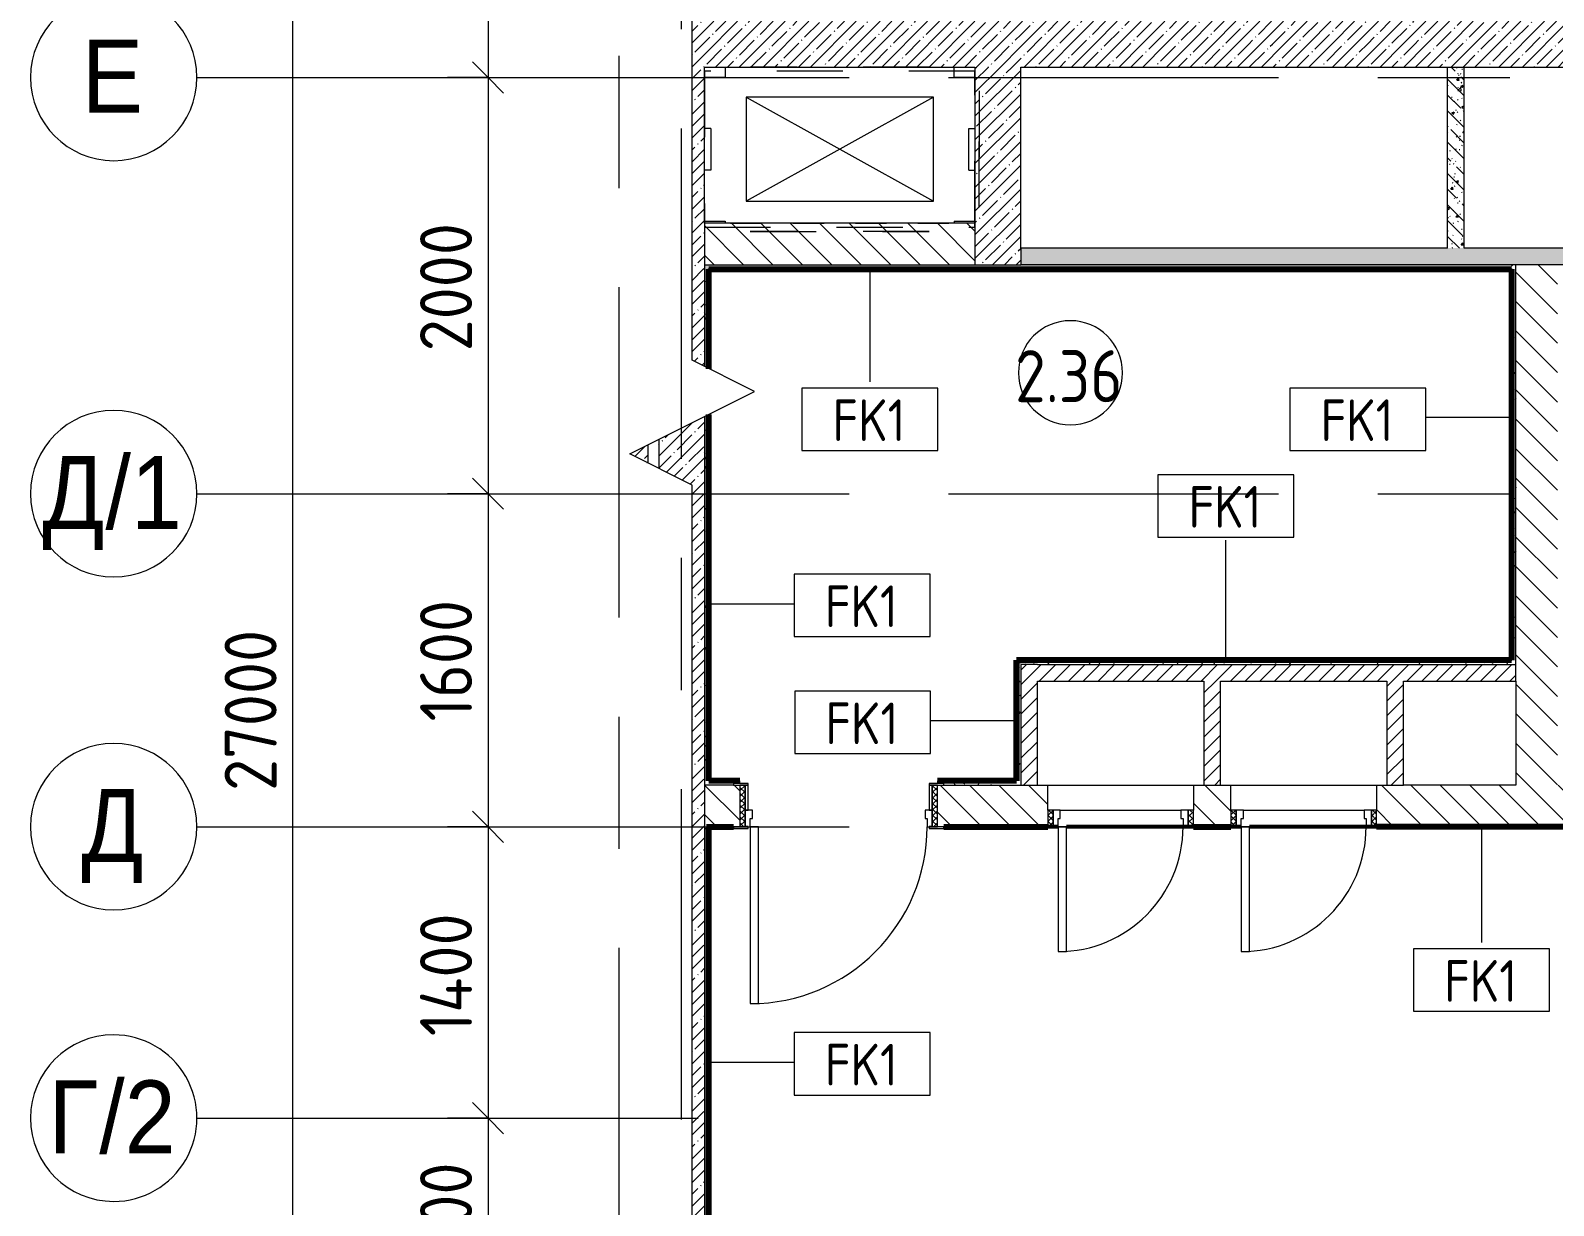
# Model space of a CAD drawing. Header units: millimetres. Extents: x 81731 to 272849, y -8553 to 29000.
# Drawn here: x 81731 to 89051, y 11580 to 17226 of the extents above; entities that cross this region are included whole.
import ezdxf

# ---------------------------------------------------------------- set-up
doc = ezdxf.new("R2010")
doc.units = ezdxf.units.MM
for name, pattern in [('Осевая', [3175, 635, -476.25, 1587.5, -476.25]), ('Снесенные', [714.375, 476.25, -238.125]), ('Штрих', [635, 317.5, -317.5]), ('Штрих короткий', [300, 150, -150])]:
    doc.linetypes.add(name, pattern=pattern)
for name, color, linetype, lineweight in [('A-ANNO-DIMS', 7, 'Continuous', 9), ('A-ANNO-DIMS-100', 7, 'Continuous', 9), ('A-AREA-IDEN', 7, 'Continuous', 9), ('A-DETL-GENF', 7, 'Continuous', 9), ('A-DOOR', 7, 'Continuous', 9), ('A-DOOR-1', 7, 'Continuous', 13), ('A-DOOR-2', 7, 'Штрих короткий', 9), ('A-DOOR-FRAM', 7, 'Continuous', 13), ('A-DOOR-FRAM-1', 7, 'Continuous', 9), ('A-GENM', 7, 'Штрих', 9), ('A-WALL', 7, 'Continuous', 9), ('A-WALL-IDEN', 7, 'Continuous', 9), ('I-WALL', 7, 'Continuous', 9), ('M-EQPM', 7, 'Continuous', 9), ('M-EQPM-1', 7, 'Штрих', 9), ('M-EQPM-2', 7, 'Снесенные', 9), ('S-COLS', 7, 'Continuous', 9), ('Оси', 7, 'Continuous', 9), ('Оси-1', 7, 'Continuous', 20), ('Оси-2', 7, 'Осевая', 9)]:
    doc.layers.add(name, color=color, linetype=linetype, lineweight=lineweight)
for name, color, linetype, lineweight, true_color in [('A-WALL-2', 7, 'Continuous', 9, 0xff80c0), ('I-WALL-4', 7, 'Continuous', 9, 0xc0c0c0), ('I-WALL-7', 7, 'Continuous', 80, 0xff80c0), ('I-WALL-9', 7, 'Continuous', 53, 0xff80c0)]:
    doc.layers.add(name, color=color, linetype=linetype, lineweight=lineweight, true_color=true_color)
doc.styles.add('Arial', font='arial.ttf', dxfattribs={"width": 0.9, "height": 350})
doc.styles.add('GOST Common', font='GOST_Common.ttf', dxfattribs={"width": 0.9, "height": 250})
doc.styles.add('GOST Common_1', font='GOST_Common.ttf', dxfattribs={"width": 0.9, "height": 200})
doc.styles.add('ISOCPEUR', font='isocpeur.ttf', dxfattribs={"width": 0.9, "height": 250})
doc.dimstyles.new('ISO-2_5_0_9К_БОЛЬШОЙ', dxfattribs={"dimscale": 304.8, "dimtxt": 248.995294, "dimasz": 0.492126, "dimexe": 0.393701, "dimexo": 0.984252, "dimgap": 0, "dimtad": 1, "dimdec": 0, "dimrnd": 10, "dimzin": 0, "dimdsep": 46, "dimtxsty": 'ISOCPEUR', "dimblk1": 'OBLIQUE', "dimblk2": 'OBLIQUE', "dimsah": 1, "dimcen": 0.09, "dimdle": 0.393701, "dimazin": 0, "dimtfac": 1, "dimtdec": 4, "dimtix": 1, "dimtmove": 0, "dimatfit": 3, "dimfxl": 1, "dimtvp": 1, "dimtolj": 1, "dimtzin": 0, "dimarcsym": 2})
doc.dimstyles.new('ISO-2_5_0_9К_БОЛЬШОЙ_1', dxfattribs={"dimscale": 304.8, "dimtxt": 248.995294, "dimasz": 0.492126, "dimexe": 0.393701, "dimexo": 0.984252, "dimgap": 0, "dimtad": 1, "dimdec": 0, "dimrnd": 10, "dimzin": 0, "dimdsep": 46, "dimtxsty": 'ISOCPEUR', "dimblk1": 'OBLIQUE', "dimblk2": 'OBLIQUE', "dimsah": 1, "dimcen": 0.09, "dimdle": 0.393701, "dimazin": 0, "dimtfac": 1, "dimtdec": 4, "dimtix": 1, "dimtmove": 2, "dimatfit": 3, "dimfxl": 1, "dimtvp": 1, "dimtolj": 1, "dimtzin": 0, "dimarcsym": 2})
pattern_1 = [(45, (0, 0), (-57.024626, 57.024626), []), (45, (57.025, 0), (-57.024626, 57.024626), [100.806, -20.161, 3.353, -16.808])]
pattern_2 = [(135, (0, 0), (-70.71068, -70.71068), [])]
pattern_3 = [(135, (0, 0), (-75.43415, -75.43415), [106.68, -17.78, 3.556, -17.78]), (135, (0, 75.39), (-75.43415, -75.43415), []), (50, (0, 0), (127.52922, -11.15758), [13.335, -146.685]), (355, (0, 0), (-24.66966, 133.74002), [10.668, -117.348]), (100.451, (10.63, -0.93), (102.85973, 122.58178), [11.333, -124.663]), (46.184, (0, 35.56), (189.75516, -29.43036), [20.002, -220.027]), (96.636, (15.81, 33.1), (166.1822, 173.1996), [17, -186.995]), (351.184, (0, 35.56), (166.18393, 173.19757), [16.002, -176.022]), (21, (17.78, 26.67), (106.13027, -71.58603), [13.335, -146.685]), (326, (17.78, 26.67), (43.26188, 128.93175), [10.668, -117.348]), (71.451, (26.62, 20.7), (149.39198, 57.34505), [11.333, -124.663]), (37.5, (0, 0), (2.162228, 59.188357), [3.353, -112.573, 3.353, -115.773, -117.793]), (37.5, (0, 0), (2.162228, 59.188357), [-235.052, 3.353, -114.44]), (7.5, (0, 0), (46.773857, 70.126152), [3.353, -64.567, 3.353, -109.906, -44.894]), (7.5, (0, 0), (46.773857, 70.126152), [-181.178, 3.353, -41.542]), (327.5, (-39.65, 0), (94.913671, -4.010093), [3.353, -41.097, 3.353, -135.331, -184.023]), (327.5, (-39.65, 0), (94.913671, -4.010093), [-183.134, 3.353, -180.67]), (317.5, (-57.43, 0), (103.69057, 17.79882), [3.353, -54.432, 3.353, -88.748, -130.683]), (317.5, (-57.43, 0), (103.69057, 17.79882), [-149.885, 3.353, -127.33])]
pattern_4 = [(45, (0, 0), (-35.35534, 35.35534), [])]
pattern_5 = [(0, (0, 0), (121.92, 30.48), [10.058, -81.382, 10.058, -81.382, -487.68]), (0, (0, 0), (121.92, 30.48), [-182.88, 10.058, -172.822, 10.058, -81.382, -213.36]), (0, (0, 0), (121.92, 30.48), [-457.2, 10.058, -50.902, 10.058, -142.342]), (120, (45.72, 15.24), (-87.356454, 90.345817), [10.058, -81.382, 10.058, -81.382, -487.68]), (120, (45.72, 15.24), (-87.356454, 90.345817), [-182.88, 10.058, -172.822, 10.058, -81.382, -213.36]), (120, (45.72, 15.24), (-87.356454, 90.345817), [-457.2, 10.058, -50.902, 10.058, -142.342]), (240, (60.96, 76.2), (-34.563546, -120.825817), [10.058, -81.382, 10.058, -81.382, -487.68]), (240, (60.96, 76.2), (-34.563546, -120.825817), [-182.88, 10.058, -172.822, 10.058, -81.382, -213.36]), (240, (60.96, 76.2), (-34.563546, -120.825817), [-457.2, 10.058, -50.902, 10.058, -142.342])]

# ---------------------------------------------------------------- blocks, each defined once
blk = doc.blocks.new('110_Дверь_СКБ_1Ст_Внутренняя1 - Д-8 950x2100h_охрана-31784688-План отделки стен 2 этажа в осях 23-33')
at = {"layer": 'A-DOOR'}
h = blk.add_hatch(dxfattribs=at)
h.set_pattern_fill('FP_6', color=256, style=0, pattern_type=2)
h.set_pattern_definition([(135, (1826.41, 164.685), (-14.14214, -14.14214), []), (225, (1826.41, 164.685), (14.14214, -14.14214), [])])
h.paths.add_polyline_path([(487.5, 100), (462.5, 100), (462.5, -100), (487.5, -100)])
at = {"layer": 'A-DOOR-FRAM-1'}
h = blk.add_hatch(dxfattribs=at)
h.set_pattern_fill('FP_7', color=256, style=0, pattern_type=2)
h.set_pattern_definition([(45, (-296.384, 164.685), (-14.1421, 14.1421), []), (135, (-296.384, 164.685), (-14.1421, -14.1421), [])])
h.paths.add_polyline_path([(-437.5, 100), (-462.5, 100), (-462.5, -100), (-437.5, -100)])
at = {"layer": 'A-DOOR'}
blk.add_arc((437.5, 100), 850, 90, 180, dxfattribs=at)
at = {"layer": 'A-DOOR-1'}
for p, q in [((437.5, 950), (397.5, 950)), ((397.5, 950), (397.5, 100)), ((437.5, 100), (437.5, 950)), ((397.5, 100), (437.5, 100))]:
    blk.add_line(p, q, dxfattribs=at)
at = {"layer": 'A-DOOR-FRAM'}
for p, q in [((-422.5, 108), (-492.5, 108)), ((-492.5, 108), (-492.5, 100)), ((-492.5, 100), (-422.5, 100)), ((-437.5, 100), (-462.5, 100)), ((-462.5, 100), (-462.5, -100)), ((-412.5, 100), (-437.5, 100)), ((-437.5, 100), (-437.5, 20)), ((-437.5, -100), (-437.5, 100)), ((-422.5, 100), (-437.5, 100)), ((-437.5, 100), (-437.5, 99)), ((-437.5, 99), (-422.5, 99)), ((-422.5, 100), (-422.5, 108)), ((-422.5, 99), (-422.5, 100)), ((-412.5, 60), (-412.5, 100)), ((437.5, 100), (437.5, 60)), ((462.5, 100), (437.5, 100)), ((517.5, 108), (447.5, 108)), ((447.5, 108), (447.5, 100)), ((462.5, 100), (447.5, 100)), ((447.5, 100), (447.5, 99)), ((447.5, 100), (517.5, 100)), ((447.5, 99), (462.5, 99)), ((462.5, 20), (462.5, 100)), ((487.5, 100), (462.5, 100)), ((462.5, 100), (462.5, -100)), ((462.5, 99), (462.5, 100)), ((487.5, -100), (487.5, 100)), ((517.5, 100), (517.5, 108)), ((-437.5, 20), (-402.5, 20)), ((-422.5, 20), (-437.5, 20)), ((-437.5, 20), (-437.5, -100)), ((-422.5, -100), (-422.5, 20)), ((-402.5, 60), (-412.5, 60)), ((-402.5, 20), (-402.5, 60)), ((437.5, 60), (427.5, 60)), ((427.5, 60), (427.5, 20)), ((427.5, 20), (462.5, 20)), ((462.5, 20), (447.5, 20)), ((447.5, 20), (447.5, -100)), ((462.5, -100), (462.5, 20)), ((-422.5, -100), (-492.5, -100)), ((-492.5, -100), (-492.5, -108)), ((-492.5, -108), (-422.5, -108)), ((-462.5, -100), (-437.5, -100)), ((-437.5, -100), (-422.5, -100)), ((-422.5, -108), (-422.5, -100)), ((447.5, -100), (462.5, -100)), ((517.5, -100), (447.5, -100)), ((447.5, -100), (447.5, -108)), ((447.5, -108), (517.5, -108)), ((462.5, -100), (487.5, -100)), ((517.5, -108), (517.5, -100))]:
    blk.add_line(p, q, dxfattribs=at)
blk = doc.blocks.new('DOR_Проход в стене_Прямоугольный - 1050x1150 EI30-23344994-План отделки стен 2 этажа в осях 23-33')
at = {"layer": 'A-DOOR-2'}
for p, q in [((525, 100), (-525, 100)), ((525, -100), (-525, -100))]:
    blk.add_line(p, q, dxfattribs=at)
blk = doc.blocks.new('160_Подъемник - 160_Подъемник-23521422-План отделки стен 2 этажа в осях 23-33')
at = {"layer": 'A-GENM'}
for p, q in [((1080, 20), (220, 20)), ((220, 20), (1080, 20)), ((-20, -95), (-20, -655)), ((-20, -655), (-20, -95)), ((1080, -770), (220, -770)), ((220, -770), (1080, -770))]:
    blk.add_line(p, q, dxfattribs=at)
at = {"layer": 'M-EQPM'}
for p, q in [((1100, -625), (200, -125)), ((200, -625), (1100, -125)), ((1100, -125), (200, -125)), ((200, -125), (200, -625)), ((1100, -125), (200, -125)), ((200, -125), (200, -625)), ((1100, -625), (1100, -125)), ((1100, -625), (1100, -125)), ((200, -625), (1100, -625)), ((200, -625), (1100, -625))]:
    blk.add_line(p, q, dxfattribs=at)
at = {"layer": 'M-EQPM-1'}
for p, q in [((1300, 0), (0, 0)), ((0, 0), (0, -750)), ((1300, -750), (1300, 0)), ((0, -750), (1300, -750))]:
    blk.add_line(p, q, dxfattribs=at)
blk = doc.blocks.new('Закладная деталь приямка - 150_100-20924311-План отделки стен 2 этажа в осях 23-33')
at = {"layer": 'M-EQPM-2'}
for p, q in [((86170, 17000), (86170, 17050)), ((86270, 17000), (86170, 17000))]:
    blk.add_line(p, q, dxfattribs=at)
blk = doc.blocks.new('Закладная деталь приямка - 200_100-20924312-План отделки стен 2 этажа в осях 23-33')
at = {"layer": 'M-EQPM-2'}
for p, q in [((85000, 16755), (84970, 16755)), ((85000, 16755), (85000, 16555)), ((85000, 16555), (84970, 16555))]:
    blk.add_line(p, q, dxfattribs=at)
blk = doc.blocks.new('Закладная деталь приямка - 200_100-V11-План отделки стен 2 этажа в осях 23-33')
at = {"layer": 'M-EQPM-2'}
for p, q in [((86240, 16555), (86240, 16755)), ((86240, 16755), (86270, 16755)), ((86240, 16555), (86270, 16555))]:
    blk.add_line(p, q, dxfattribs=at)
blk = doc.blocks.new('Закладная деталь приямка - 150_100-V12-План отделки стен 2 этажа в осях 23-33')
at = {"layer": 'M-EQPM-2'}
for p, q in [((85070, 17000), (84970, 17000)), ((85070, 17050), (85070, 17000))]:
    blk.add_line(p, q, dxfattribs=at)
blk = doc.blocks.new('Закладная деталь приямка - 150_100-V13-План отделки стен 2 этажа в осях 23-33')
at = {"layer": 'M-EQPM-2'}
for p, q in [((84970, 16310), (85070, 16310)), ((85070, 16310), (85070, 16300))]:
    blk.add_line(p, q, dxfattribs=at)
blk = doc.blocks.new('Закладная деталь приямка - 150_100-V14-План отделки стен 2 этажа в осях 23-33')
at = {"layer": 'M-EQPM-2'}
for q in [(86270, 16310), (86170, 16300)]:
    blk.add_line((86170, 16310), q, dxfattribs=at)
blk = doc.blocks.new('110_Дверь_СКБ_1Ст - д-18 700x2100h_Технический шкаф ЭОМ и СС-23257539-План отделки стен 2 этажа в осях 23-33')
at = {"layer": 'A-DOOR'}
h = blk.add_hatch(dxfattribs=at)
h.set_pattern_fill('FP_27', color=256, style=0, pattern_type=2)
h.set_pattern_definition([(135, (1951.41, 164.685), (-14.14214, -14.14214), []), (225, (1951.41, 164.685), (14.14214, -14.14214), [])])
h.paths.add_polyline_path([(362.5, 100), (337.5, 100), (337.5, 20), (362.5, 20)])
at = {"layer": 'A-DOOR-FRAM-1'}
h = blk.add_hatch(dxfattribs=at)
h.set_pattern_fill('FP_28', color=256, style=0, pattern_type=2)
h.set_pattern_definition([(45, (-171.384, 164.685), (-14.1421, 14.1421), []), (135, (-171.384, 164.685), (-14.1421, -14.1421), [])])
h.paths.add_polyline_path([(-312.5, 100), (-337.5, 100), (-337.5, 20), (-312.5, 20)])
at = {"layer": 'A-DOOR'}
blk.add_arc((312.5, 100), 600, 90, 180, dxfattribs=at)
at = {"layer": 'A-DOOR-1'}
for p, q in [((312.5, 700), (272.5, 700)), ((272.5, 700), (272.5, 100)), ((312.5, 100), (312.5, 700)), ((272.5, 100), (312.5, 100))]:
    blk.add_line(p, q, dxfattribs=at)
at = {"layer": 'A-DOOR-FRAM'}
for p, q in [((-312.5, 100), (-337.5, 100)), ((-337.5, 100), (-337.5, 20)), ((-287.5, 100), (-312.5, 100)), ((-312.5, 100), (-312.5, 20)), ((-312.5, 20), (-312.5, 100)), ((-287.5, 60), (-287.5, 100)), ((312.5, 100), (312.5, 60)), ((337.5, 100), (312.5, 100)), ((337.5, 20), (337.5, 100)), ((362.5, 100), (337.5, 100)), ((337.5, 100), (337.5, 20)), ((362.5, 20), (362.5, 100)), ((-337.5, 20), (-312.5, 20)), ((-312.5, 20), (-277.5, 20)), ((-277.5, 60), (-287.5, 60)), ((-277.5, 20), (-277.5, 60)), ((312.5, 60), (302.5, 60)), ((302.5, 60), (302.5, 20)), ((302.5, 20), (337.5, 20)), ((337.5, 20), (362.5, 20))]:
    blk.add_line(p, q, dxfattribs=at)
at = {"layer": 'A-DOOR-FRAM-1'}
for p, q in [((-287.5, 100), (272.5, 100)), ((302.5, 20), (-277.5, 20))]:
    blk.add_line(p, q, dxfattribs=at)
blk = doc.blocks.new('DET_L_Линия разрыва - М100-30654842-План отделки стен 2 этажа в осях 23-33')
at = {"layer": 'A-DETL-GENF'}
for p, q in [((11889.9, 300), (11739.9, 0)), ((12189.9, -300), (11889.9, 300)), ((11739.9, 0), (0, 0)), ((12339.9, 0), (12189.9, -300)), ((24079.7, 0), (12339.9, 0))]:
    blk.add_line(p, q, dxfattribs=at)
blk = doc.blocks.new('Ось сетки - D8-29747960-План отделки стен 2 этажа в осях 23-33')
at = {"layer": 'Оси-1'}
for start, end in [(360, 180), (180, 360)]:
    blk.add_arc((0, 0), 4, start, end, dxfattribs=at)
blk = doc.blocks.new('DIMBLOCK3-План отделки стен 2 этажа в осях 23-33')
at = {"layer": 'A-ANNO-DIMS-100', "lineweight": 20}
for p, q in [((83929.6, 18150), (83854.6, 18225)), ((83929.6, 18150), (84004.6, 18075)), ((83929.6, 17000), (83854.6, 17075)), ((83929.6, 17000), (84004.6, 16925))]:
    blk.add_line(p, q, dxfattribs=at)
at = {"layer": 'A-ANNO-DIMS-100'}
for p, q in [((83735.7, 18150), (84049.6, 18150)), ((83929.6, 18150), (83735.7, 18150)), ((83929.6, 18150), (83929.6, 17000)), ((83735.7, 17000), (84049.6, 17000)), ((83929.6, 17000), (83735.7, 17000))]:
    blk.add_line(p, q, dxfattribs=at)
at = {"layer": 'A-ANNO-DIMS-100', "color": 0, "insert": (83603, 17302.1), "char_height": 250, "width": 655.049, "attachment_point": 1, "rotation": 90, "line_spacing_factor": 1.149209, "style": 'ISOCPEUR'}
blk.add_mtext('1150', dxfattribs=at)
blk = doc.blocks.new('_Oblique')
at = {"color": 0, "linetype": 'ByBlock', "lineweight": -2}
blk.add_line((-0.5, -0.5), (0.5, 0.5), dxfattribs=at)
blk = doc.blocks.new('DIMBLOCK4-План отделки стен 2 этажа в осях 23-33')
at = {"layer": 'A-ANNO-DIMS-100', "lineweight": 20}
for p, q in [((83929.6, 17000), (83854.6, 17075)), ((83929.6, 17000), (84004.6, 16925)), ((83929.6, 15000), (83854.6, 15075)), ((83929.6, 15000), (84004.6, 14925))]:
    blk.add_line(p, q, dxfattribs=at)
at = {"layer": 'A-ANNO-DIMS-100'}
for p, q in [((83735.7, 17000), (84049.6, 17000)), ((83929.6, 17000), (83735.7, 17000)), ((83929.6, 17000), (83929.6, 15000)), ((83735.7, 15000), (84049.6, 15000)), ((83929.6, 15000), (83735.7, 15000))]:
    blk.add_line(p, q, dxfattribs=at)
at = {"layer": 'A-ANNO-DIMS-100', "color": 0, "insert": (83603, 15684), "char_height": 250, "width": 758.478, "attachment_point": 1, "rotation": 90, "line_spacing_factor": 1.149209, "style": 'ISOCPEUR'}
blk.add_mtext('2000', dxfattribs=at)
blk = doc.blocks.new('DIMBLOCK5-План отделки стен 2 этажа в осях 23-33')
at = {"layer": 'A-ANNO-DIMS-100', "lineweight": 20}
for p, q in [((83929.6, 15000), (83854.6, 15075)), ((83929.6, 15000), (84004.6, 14925)), ((83929.6, 13400), (83854.6, 13475)), ((83929.6, 13400), (84004.6, 13325))]:
    blk.add_line(p, q, dxfattribs=at)
at = {"layer": 'A-ANNO-DIMS-100'}
for p, q in [((83735.7, 15000), (84049.6, 15000)), ((83929.6, 15000), (83735.7, 15000)), ((83929.6, 15000), (83929.6, 13400)), ((83735.7, 13400), (84049.6, 13400)), ((83929.6, 13400), (83735.7, 13400))]:
    blk.add_line(p, q, dxfattribs=at)
at = {"layer": 'A-ANNO-DIMS-100', "color": 0, "insert": (83603, 13905.5), "char_height": 250, "width": 706.764, "attachment_point": 1, "rotation": 90, "line_spacing_factor": 1.149209, "style": 'ISOCPEUR'}
blk.add_mtext('1600', dxfattribs=at)
blk = doc.blocks.new('DIMBLOCK6-План отделки стен 2 этажа в осях 23-33')
at = {"layer": 'A-ANNO-DIMS-100', "lineweight": 20}
for p, q in [((83929.6, 13400), (83854.6, 13475)), ((83929.6, 13400), (84004.6, 13325)), ((83929.6, 12000), (83854.6, 12075)), ((83929.6, 12000), (84004.6, 11925))]:
    blk.add_line(p, q, dxfattribs=at)
at = {"layer": 'A-ANNO-DIMS-100'}
for p, q in [((83735.7, 13400), (84049.6, 13400)), ((83929.6, 13400), (83735.7, 13400)), ((83929.6, 13400), (83929.6, 12000)), ((83735.7, 12000), (84049.6, 12000)), ((83929.6, 12000), (83735.7, 12000))]:
    blk.add_line(p, q, dxfattribs=at)
at = {"layer": 'A-ANNO-DIMS-100', "color": 0, "insert": (83603, 12393.5), "char_height": 250, "width": 735.494, "attachment_point": 1, "rotation": 90, "line_spacing_factor": 1.149209, "style": 'ISOCPEUR'}
blk.add_mtext('1400', dxfattribs=at)
blk = doc.blocks.new('DIMBLOCK7-План отделки стен 2 этажа в осях 23-33')
at = {"layer": 'A-ANNO-DIMS-100', "lineweight": 20}
for p, q in [((83929.6, 12000), (83854.6, 12075)), ((83929.6, 12000), (84004.6, 11925)), ((83929.6, 11100), (83854.6, 11175)), ((83929.6, 11100), (84004.6, 11025))]:
    blk.add_line(p, q, dxfattribs=at)
at = {"layer": 'A-ANNO-DIMS-100'}
for p, q in [((83735.7, 12000), (84049.6, 12000)), ((83929.6, 12000), (83735.7, 12000)), ((83929.6, 12000), (83929.6, 11100)), ((83735.7, 11100), (84049.6, 11100)), ((83929.6, 11100), (83735.7, 11100))]:
    blk.add_line(p, q, dxfattribs=at)
at = {"layer": 'A-ANNO-DIMS-100', "color": 0, "insert": (83603, 11313), "char_height": 250, "width": 568.858, "attachment_point": 1, "rotation": 90, "line_spacing_factor": 1.149209, "style": 'ISOCPEUR'}
blk.add_mtext('900', dxfattribs=at)
blk = doc.blocks.new('DIMBLOCK12-План отделки стен 2 этажа в осях 23-33')
at = {"layer": 'A-ANNO-DIMS-100'}
for p, q in [((82990.3, 27120), (82990.3, -120)), ((82796.3, 27000), (83110.3, 27000)), ((82990.3, 27000), (82796.3, 27000)), ((82796.3, 0), (83110.3, 0)), ((82990.3, 0), (82796.3, 0))]:
    blk.add_line(p, q, dxfattribs=at)
at = {"layer": 'A-ANNO-DIMS-100', "lineweight": 20}
for p, q in [((82990.3, 27000), (82915.3, 27075)), ((82990.3, 27000), (83065.3, 26925)), ((82990.3, 0), (82915.3, 75)), ((82990.3, 0), (83065.3, -75))]:
    blk.add_line(p, q, dxfattribs=at)
at = {"layer": 'A-ANNO-DIMS-100', "color": 0, "insert": (82663.7, 13572), "char_height": 250, "width": 948.097, "attachment_point": 1, "rotation": 90, "line_spacing_factor": 1.149209, "style": 'ISOCPEUR'}
blk.add_mtext('27000', dxfattribs=at)
blk = doc.blocks.new('Марка_Помещения - Номер-25198446-План отделки стен 2 этажа в осях 23-33')
at = {"layer": 'A-AREA-IDEN'}
for start, end in [(360, 180), (180, 360)]:
    blk.add_arc((0, 0), 2.5, start, end, dxfattribs=at)
blk = doc.blocks.new('М_стена_0001 - Типоразмер_без рамки-25382661-План отделки стен 2 этажа в осях 23-33')
at = {"layer": 'A-WALL-IDEN'}
for p, q in [((3.258, 1.523), (-3.273, 1.523)), ((-3.273, 1.523), (-3.273, -1.477)), ((3.258, -1.477), (3.258, 1.523)), ((-3.273, -1.477), (3.258, -1.477))]:
    blk.add_line(p, q, dxfattribs=at)

msp = doc.modelspace()

# ---------------------------------------------------------------- hatches: boundary and pattern name
at = {"layer": 'I-WALL'}
h = msp.add_hatch(dxfattribs=at)
h.set_pattern_fill('FP_2', color=256, style=0, pattern_type=2)
h.set_pattern_definition(pattern_1)
h.paths.add_polyline_path([(84970, 16080), (84970, 17270), (84910.7, 17270), (84910.7, 16080)])
h = msp.add_hatch(dxfattribs=at)
h.set_pattern_fill('FP_2', color=256, style=0, pattern_type=2)
h.set_pattern_definition(pattern_1)
h.paths.add_polyline_path([(86490, 17050), (86490, 17270), (84970, 17270), (84970, 17050), (86270, 17050)])
h = msp.add_hatch(dxfattribs=at)
h.set_pattern_fill('FP_2', color=256, style=0, pattern_type=2)
h.set_pattern_definition(pattern_1)
h.paths.add_polyline_path([(90990.7, 17050), (92810, 17050), (92810, 17270), (88766.2, 17270), (88766.2, 17160), (86766.6, 17160), (86766.6, 17270), (86490, 17270), (86490, 17050), (90910.7, 17050)])
h = msp.add_hatch(dxfattribs=at)
h.set_pattern_fill('FP_2', color=256, style=0, pattern_type=2)
h.set_pattern_definition(pattern_1)
h.paths.add_polyline_path([(88766.2, 17160), (88766.2, 17270), (86766.6, 17270), (86766.6, 17160), (88621.7, 17160)])
h = msp.add_hatch(dxfattribs=at)
h.set_pattern_fill('FP_2', color=256, style=0, pattern_type=2)
h.set_pattern_definition(pattern_1)
h.paths.add_polyline_path([(86490, 16100), (86490, 17050), (86270, 17050), (86270, 16100)])
h = msp.add_hatch(dxfattribs=at)
h.set_pattern_fill('FP_19', color=256, style=0, pattern_type=2)
h.set_pattern_definition(pattern_3)
h.paths.add_polyline_path([(88541.7, 16180), (88621.7, 16180), (88621.7, 17050), (88541.7, 17050), (88541.7, 16567.8)])
h = msp.add_hatch(dxfattribs=at)
h.set_pattern_fill('FP_4', color=256, style=0, pattern_type=2)
h.set_pattern_definition(pattern_2)
h.paths.add_polyline_path([(84970, 16100), (86270, 16100), (86270, 16300), (84970, 16300)])
h = msp.add_hatch(dxfattribs=at)
h.set_pattern_fill('FP_19', color=256, style=0, pattern_type=2)
h.set_pattern_definition(pattern_3)
h.paths.add_polyline_path([(86490, 16100), (89630, 16100), (89630, 16180), (86490, 16180)])
h = msp.add_hatch(dxfattribs=at)
h.set_pattern_fill('FP_2', color=256, style=0, pattern_type=2)
h.set_pattern_definition(pattern_1)
h.paths.add_polyline_path([(84910.7, 10400), (84970, 10400), (84970, 15370.6), (84750, 15260.6), (84750, 15121.2), (84910.7, 15040.9), (84910.7, 12394.2)])
h.paths.add_polyline_path([(84970, 15611.2), (84970, 16080), (84910.7, 16080), (84910.7, 15640.9)])
h = msp.add_hatch(dxfattribs=at)
h.set_pattern_fill('FP_39', color=256, style=0, pattern_type=2)
h.set_pattern_definition(pattern_5)
h.paths.add_polyline_path([(88850, 16080), (88850, 16100), (84970, 16100), (84970, 16080), (88849, 16080)])
h = msp.add_hatch(dxfattribs=at)
h.set_pattern_fill('FP_39', color=256, style=0, pattern_type=2)
h.set_pattern_definition(pattern_5)
h.paths.add_polyline_path([(84970, 13600), (84990, 13600), (84990, 15380.6), (84970, 15370.6), (84970, 14481)])
h.paths.add_polyline_path([(84990, 15601.2), (84990, 16080), (84970, 16080), (84970, 15611.2), (84973.8, 15609.3)])
h = msp.add_hatch(dxfattribs=at)
h.set_pattern_fill('FP_39', color=256, style=0, pattern_type=2)
h.set_pattern_definition(pattern_5)
h.paths.add_polyline_path([(88850, 14180), (88870, 14180), (88870, 16100), (88850, 16100), (88850, 14200)])
h = msp.add_hatch(dxfattribs=at)
h.set_pattern_fill('FP_4', color=256, style=0, pattern_type=2)
h.set_pattern_definition(pattern_2)
h.paths.add_polyline_path([(89070, 13600), (89070, 16100), (88870, 16100), (88870, 13600)])
h = msp.add_hatch(dxfattribs=at)
h.set_pattern_fill('FP_2', color=256, style=0, pattern_type=2)
h.set_pattern_definition(pattern_1)
h.paths.add_polyline_path([(84700, 15150), (84700, 15235.6), (84610.7, 15190.9), (84692.5, 15150)])
h = msp.add_hatch(dxfattribs=at)
h.set_pattern_fill('FP_2', color=256, style=0, pattern_type=2)
h.set_pattern_definition(pattern_1)
h.paths.add_polyline_path([(84700, 15146.2), (84700, 15150), (84692.5, 15150), (84699.7, 15146.4)])
h = msp.add_hatch(dxfattribs=at)
h.set_pattern_fill('FP_39', color=256, style=0, pattern_type=2)
h.set_pattern_definition(pattern_5)
h.paths.add_polyline_path([(86490, 13620), (86490, 14200), (86470, 14200), (86470, 13620)])
h = msp.add_hatch(dxfattribs=at)
h.set_pattern_fill('FP_39', color=256, style=0, pattern_type=2)
h.set_pattern_definition(pattern_5)
h.paths.add_polyline_path([(87162.7, 14180), (88850, 14180), (88849, 14200), (86490, 14200), (86490, 14180), (86570, 14180)])
h = msp.add_hatch(dxfattribs=at)
h.set_pattern_fill('FP_5', color=256, style=0, pattern_type=2)
h.set_pattern_definition(pattern_4)
h.paths.add_polyline_path([(86570, 13600), (86570, 14180), (86490, 14180), (86490, 13600)])
h = msp.add_hatch(dxfattribs=at)
h.set_pattern_fill('FP_5', color=256, style=0, pattern_type=2)
h.set_pattern_definition(pattern_4)
h.paths.add_polyline_path([(88250, 14100), (88870, 14100), (88870, 14180), (86570, 14180), (86570, 14100), (87450, 14100)])
h = msp.add_hatch(dxfattribs=at)
h.set_pattern_fill('FP_5', color=256, style=0, pattern_type=2)
h.set_pattern_definition(pattern_4)
h.paths.add_polyline_path([(87370, 13600), (87450, 13600), (87450, 14100), (87370, 14100)])
h = msp.add_hatch(dxfattribs=at)
h.set_pattern_fill('FP_5', color=256, style=0, pattern_type=2)
h.set_pattern_definition(pattern_4)
h.paths.add_polyline_path([(88250, 13600), (88330, 13600), (88330, 14100), (88250, 14100)])
h = msp.add_hatch(dxfattribs=at)
h.set_pattern_fill('FP_39', color=256, style=0, pattern_type=2)
h.set_pattern_definition(pattern_5)
h.paths.add_polyline_path([(86490, 13600), (86490, 13620), (86090, 13620), (86090, 13608), (86120, 13608), (86120, 13600)])
h.paths.add_polyline_path([(84990, 13600), (85110, 13600.2), (85111, 13608), (85140, 13608), (85140, 13620), (84990, 13620)])
h = msp.add_hatch(dxfattribs=at)
h.set_pattern_fill('FP_4', color=256, style=0, pattern_type=2)
h.set_pattern_definition(pattern_2)
h.paths.add_polyline_path([(87320, 13400), (87500, 13400), (87500, 13600), (87320, 13600), (87320, 13480)])
h.paths.add_polyline_path([(85140, 13400), (85140, 13600), (84970, 13600), (84970, 13400), (85110, 13400)])
h.paths.add_polyline_path([(86120, 13400), (86620, 13400), (86620, 13600), (86090, 13600), (86090, 13400)])
h = msp.add_hatch(dxfattribs=at)
h.set_pattern_fill('FP_4', color=256, style=0, pattern_type=2)
h.set_pattern_definition(pattern_2)
h.paths.add_polyline_path([(88200, 13400), (89375, 13400), (89375, 13600), (88200, 13600), (88200, 13480)])
h = msp.add_hatch(dxfattribs=at)
h.set_pattern_fill('FP_39', color=256, style=0, pattern_type=2)
h.set_pattern_definition(pattern_5)
h.paths.add_polyline_path([(84970, 10400), (84990, 10400), (84990, 13390), (84970, 13390), (84970, 12394.2)])
at = {"layer": 'S-COLS'}
h = msp.add_hatch(dxfattribs=at)
h.set_pattern_fill('FP_2', color=256, style=0, pattern_type=2)
h.set_pattern_definition(pattern_1)
h.paths.add_polyline_path([(84692.5, 15150), (84700, 15150), (84700, 15235.6), (84610.7, 15190.9)])

# ---------------------------------------------------------------- linework, layer by layer
at = {"layer": 'A-WALL'}
for p, q in [((88541.7, 17050), (88621.7, 17050)), ((84970, 16300), (84970, 15611.2)), ((86490, 16180), (86490, 16100)), ((84970, 16100), (86270, 16100)), ((84990, 16079), (84990, 16080)), ((89630, 16100), (86490, 16100)), ((88849, 16080), (88850, 16080)), ((88850, 16080), (88850, 14200)), ((88870, 14100), (88870, 16100)), ((84990, 13620), (84990, 15380.6)), ((84970, 15370.6), (84970, 13400)), ((86490, 14180), (86490, 13600)), ((86570, 14180), (88870, 14180)), ((88850, 14200), (88849, 14200)), ((84991, 13620), (84990, 13620)), ((86470, 13620), (86090, 13620)), ((85110, 13600), (84970, 13600)), ((86120, 13600), (86570, 13600)), ((87370, 13600), (87450, 13600)), ((88250, 13600), (88330, 13600)), ((84980, 13400), (85110, 13400)), ((86120, 13400), (86620, 13400)), ((87320, 13400), (87500, 13400))]:
    msp.add_line(p, q, dxfattribs=at)
at = {"layer": 'A-WALL-2'}
for p, q in [((88849, 16080), (84990, 16080)), ((84990, 16079), (84990, 15601.2)), ((86490, 14200), (88849, 14200)), ((84991, 13620), (85140, 13620)), ((86470, 13620), (86470, 13621)), ((85110, 13400), (84980, 13400)), ((86620, 13400), (86120, 13400)), ((87500, 13400), (87320, 13400))]:
    msp.add_line(p, q, dxfattribs=at)
at = {"layer": 'A-WALL-IDEN'}
for p, q in [((85764.8, 16079.5), (85764.8, 15537.6)), ((88849.5, 15365.6), (88437, 15365.6)), ((87476, 14200.5), (87476, 14777.2)), ((84990.5, 14471.7), (85401.4, 14471.7)), ((86469.5, 13909.3), (86057, 13909.3)), ((88704.5, 13399.5), (88704.5, 12843.7)), ((84990.5, 12269.3), (85401.4, 12269.3))]:
    msp.add_line(p, q, dxfattribs=at)
at = {"layer": 'I-WALL-4'}
for p, q in [((84970, 17050), (86270, 17050)), ((84970, 16300), (84970, 17050)), ((86270, 17050), (86270, 16100)), ((86490, 16180), (86490, 17050)), ((86490, 17050), (88541.7, 17050)), ((88541.7, 16180), (88541.7, 17050)), ((88621.7, 17050), (89550, 17050)), ((88621.7, 16180), (88621.7, 17050)), ((86270, 16300), (84970, 16300)), ((88541.7, 16180), (86490, 16180)), ((89550, 16180), (88621.7, 16180)), ((86270, 16100), (86490, 16100)), ((84700, 15146.2), (84700, 15235.6)), ((84750, 15260.6), (84750, 15121.2)), ((86570, 14180), (86490, 14180)), ((86570, 14100), (87370, 14100)), ((86570, 13600), (86570, 14100)), ((87370, 14100), (87370, 13600)), ((87450, 14100), (88250, 14100)), ((87450, 13600), (87450, 14100)), ((88250, 14100), (88250, 13600)), ((88330, 14100), (88870, 14100)), ((88330, 13600), (88330, 14100)), ((88870, 14100), (88870, 13600)), ((85140, 13608), (85140, 13620)), ((86090, 13620), (86090, 13608)), ((86570, 13600), (87370, 13600)), ((86620, 13480), (86620, 13600)), ((87320, 13600), (87320, 13480)), ((87450, 13600), (88250, 13600)), ((87500, 13480), (87500, 13600)), ((88200, 13600), (88200, 13480)), ((88870, 13600), (88330, 13600)), ((84970, 13400), (84980, 13400)), ((84970, 13400), (84970, 10400)), ((88200, 13400), (89345, 13400)), ((84990, 13390), (84970, 13390))]:
    msp.add_line(p, q, dxfattribs=at)
at = {"layer": 'I-WALL-7'}
for p, q in [((84991, 16079), (88849, 16079)), ((84991, 15600.7), (84991, 16079)), ((88849, 16079), (88849, 14201)), ((84991, 13621), (84991, 15381.1)), ((86469, 14201), (86469, 13621)), ((88849, 14201), (86469, 14201)), ((86470, 13621), (86470, 14200)), ((86470, 14200), (86490, 14200)), ((85140, 13621), (84991, 13621)), ((85140, 13620), (85140, 13621)), ((86470, 13621), (86090, 13621)), ((86090, 13621), (86090, 13620)), ((84980, 13399), (84980, 13400)), ((84980, 13399), (84990, 13399)), ((84990, 13399), (84990, 10400)), ((84991, 13399), (85110, 13399)), ((84991, 10400), (84991, 13399)), ((86120, 13399), (86620, 13399)), ((86620, 13399), (86620, 13400)), ((87320, 13399), (87320, 13400)), ((87320, 13399), (87500, 13399)), ((87500, 13399), (87500, 13400)), ((89345, 13400), (88200, 13400)), ((88200, 13399), (88200, 13400)), ((89345, 13399), (88200, 13399))]:
    msp.add_line(p, q, dxfattribs=at)
at = {"layer": 'I-WALL-9'}
for p, q in [((86670, 13399), (86620, 13399)), ((87320, 13399), (86710, 13399)), ((87550, 13399), (87500, 13399)), ((88200, 13399), (87590, 13399))]:
    msp.add_line(p, q, dxfattribs=at)
at = {"layer": 'S-COLS'}
for p, q in [((84700, 15150), (84700, 15235.6)), ((84692.5, 15150), (84700, 15150))]:
    msp.add_line(p, q, dxfattribs=at)
at = {"layer": 'Оси'}
for p, q in [((82530.7, 17000), (85030.7, 17000)), ((82530.7, 15000), (85030.7, 15000)), ((82530.7, 13400), (85030.7, 13400)), ((82530.7, 12000), (83709.8, 12000)), ((83760.6, 12000), (84939.7, 12000))]:
    msp.add_line(p, q, dxfattribs=at)
at = {"layer": 'Оси-2'}
for p, q in [((84560, 593.7), (84560, 19415.1)), ((84860, 1356.6), (84860, 19415.1)), ((85030.7, 17000), (122760, 17000)), ((85030.7, 15000), (122160, 15000)), ((85030.7, 13400), (119719, 13400)), ((83709.8, 12000), (83760.6, 12000))]:
    msp.add_line(p, q, dxfattribs=at)

# ---------------------------------------------------------------- block references
at = {"layer": 'A-AREA-IDEN', "xscale": 99.99999999999993, "yscale": 99.99999999999993, "zscale": 99.99999999999993}
msp.add_blockref('Марка_Помещения - Номер-25198446-План отделки стен 2 этажа в осях 23-33', (86728.8, 15581.1), dxfattribs=at)
at = {"layer": 'A-DETL-GENF', "rotation": 270.0000000000003}
msp.add_blockref('DET_L_Линия разрыва - М100-30654842-План отделки стен 2 этажа в осях 23-33', (84910.7, 27380.8), dxfattribs=at)
at = {"layer": 'A-DOOR', "rotation": 180}
for name, p in [('DOR_Проход в стене_Прямоугольный - 1050x1150 EI30-23344994-План отделки стен 2 этажа в осях 23-33', (85620, 16200)), ('110_Дверь_СКБ_1Ст_Внутренняя1 - Д-8 950x2100h_охрана-31784688-План отделки стен 2 этажа в осях 23-33', (85627.5, 13500)), ('110_Дверь_СКБ_1Ст - д-18 700x2100h_Технический шкаф ЭОМ и СС-23257539-План отделки стен 2 этажа в осях 23-33', (86982.5, 13500)), ('110_Дверь_СКБ_1Ст - д-18 700x2100h_Технический шкаф ЭОМ и СС-23257539-План отделки стен 2 этажа в осях 23-33', (87862.5, 13500))]:
    msp.add_blockref(name, p, dxfattribs=at)
at = {"layer": 'A-WALL-IDEN', "xscale": 99.99999999999993, "yscale": 99.99999999999993, "zscale": 99.99999999999993}
for p in [(85765.6, 15355.1), (88111.2, 15355.1), (87476.8, 14938.8), (85728.8, 14461.3), (85731.2, 13898.9), (88705.3, 12661.2), (85728.8, 12258.8)]:
    msp.add_blockref('М_стена_0001 - Типоразмер_без рамки-25382661-План отделки стен 2 этажа в осях 23-33', p, dxfattribs=at)
at = {"layer": 'M-EQPM', "rotation": 180}
msp.add_blockref('160_Подъемник - 160_Подъемник-23521422-План отделки стен 2 этажа в осях 23-33', (86270, 16280), dxfattribs=at)
at = {"layer": 'M-EQPM'}
for name in ['Закладная деталь приямка - 150_100-V12-План отделки стен 2 этажа в осях 23-33', 'Закладная деталь приямка - 150_100-20924311-План отделки стен 2 этажа в осях 23-33', 'Закладная деталь приямка - 200_100-20924312-План отделки стен 2 этажа в осях 23-33', 'Закладная деталь приямка - 200_100-V11-План отделки стен 2 этажа в осях 23-33', 'Закладная деталь приямка - 150_100-V13-План отделки стен 2 этажа в осях 23-33', 'Закладная деталь приямка - 150_100-V14-План отделки стен 2 этажа в осях 23-33']:
    msp.add_blockref(name, (0, 0), dxfattribs=at)
at = {"layer": 'Оси-1', "xscale": 99.99999999999993, "yscale": 99.99999999999993, "zscale": 99.99999999999993}
for p, rotation in [((82130.7, 17000), 269.9999999999994), ((82130.7, 15000), 269.9999999999994), ((82130.7, 13400), 269.9999999999994), ((82130.7, 12000), 269.9999999999995)]:
    msp.add_blockref('Ось сетки - D8-29747960-План отделки стен 2 этажа в осях 23-33', p, dxfattribs=dict(at, rotation=rotation))

# ---------------------------------------------------------------- texts
at = {"layer": 'A-AREA-IDEN', "insert": (86463.1, 15689.7), "char_height": 250, "width": 663.797, "attachment_point": 1, "style": 'GOST Common'}
msp.add_mtext('2.36', dxfattribs=at)
at = {"layer": 'A-WALL-IDEN', "char_height": 200, "width": 447.342, "attachment_point": 1, "style": 'GOST Common_1'}
for insert in [(85585.4, 15453.1), (87931, 15453.1), (87296.6, 15036.8), (85548.5, 14559.3), (85551, 13996.9), (88525.1, 12759.2), (85548.5, 12356.9)]:
    msp.add_mtext('FK1', dxfattribs=dict(at, insert=insert))
at = {"layer": 'Оси', "char_height": 350, "attachment_point": 1, "style": 'Arial'}
for s, insert, width in [('\\fArial|b0|i0|c204|p34|;\\W.9;Е', (81977.9, 17181), 360.759), ('\\fArial|b0|i0|c204|p34|;\\W.9;Д', (81787.5, 15181), 367.975), ('/1', (82091.1, 15181), 454.557), ('\\fArial|b0|i0|c204|p34|;\\W.9;Д', (81975.2, 13581), 367.975), ('\\fArial|b0|i0|c204|p34|;\\W.9;Г', (81817.2, 12181), 295.823), ('/2', (82061.3, 12181), 454.557)]:
    msp.add_mtext(s, dxfattribs=dict(at, insert=insert, width=width))

# ---------------------------------------------------------------- dimensions: what is measured, and where the dimension line sits
at = {"layer": 'A-ANNO-DIMS'}
dim = msp.add_linear_dim(base=(82990.3, 0), p1=(83096.3, 27000), p2=(83096.3, 0), angle=90, dimstyle='ISO-2_5_0_9К_БОЛЬШОЙ_1', override={"dimpost": '<>', "dimfxl": 26999.999823}, dxfattribs=at)
dim.commit()
dim.dimension.update_dxf_attribs({"geometry": 'DIMBLOCK12-План отделки стен 2 этажа в осях 23-33', "text_midpoint": (82830.3, 14046), "dimtype": 160, "text_rotation": 90})
for base, p1, p2, override, picture, middle in [((83929.6, 17000), (84035.7, 18150), (84035.7, 17000), {"dimpost": '<>', "dimfxl": 1150}, 'DIMBLOCK3-План отделки стен 2 этажа в осях 23-33', (83804.6, 17575)), ((83929.6, 15000), (84035.7, 17000), (84035.7, 15000), {"dimpost": '<>', "dimfxl": 2000.000075}, 'DIMBLOCK4-План отделки стен 2 этажа в осях 23-33', (83804.6, 16000)), ((83929.6, 13400), (84035.7, 15000), (84035.7, 13400), {"dimpost": '<>', "dimfxl": 1600}, 'DIMBLOCK5-План отделки стен 2 этажа в осях 23-33', (83804.6, 14200)), ((83929.6, 12000), (84035.7, 13400), (84035.7, 12000), {"dimpost": '<>', "dimfxl": 1399.999995}, 'DIMBLOCK6-План отделки стен 2 этажа в осях 23-33', (83804.6, 12700)), ((83929.6, 11100), (84035.7, 12000), (84035.7, 11100), {"dimpost": '<>', "dimfxl": 900}, 'DIMBLOCK7-План отделки стен 2 этажа в осях 23-33', (83804.6, 11550))]:
    dim = msp.add_linear_dim(base=base, p1=p1, p2=p2, angle=90, dimstyle='ISO-2_5_0_9К_БОЛЬШОЙ', override=override, dxfattribs=at)
    dim.commit()
    dim.dimension.update_dxf_attribs({"geometry": picture, "text_midpoint": middle})

doc.saveas('drawing.dxf')
